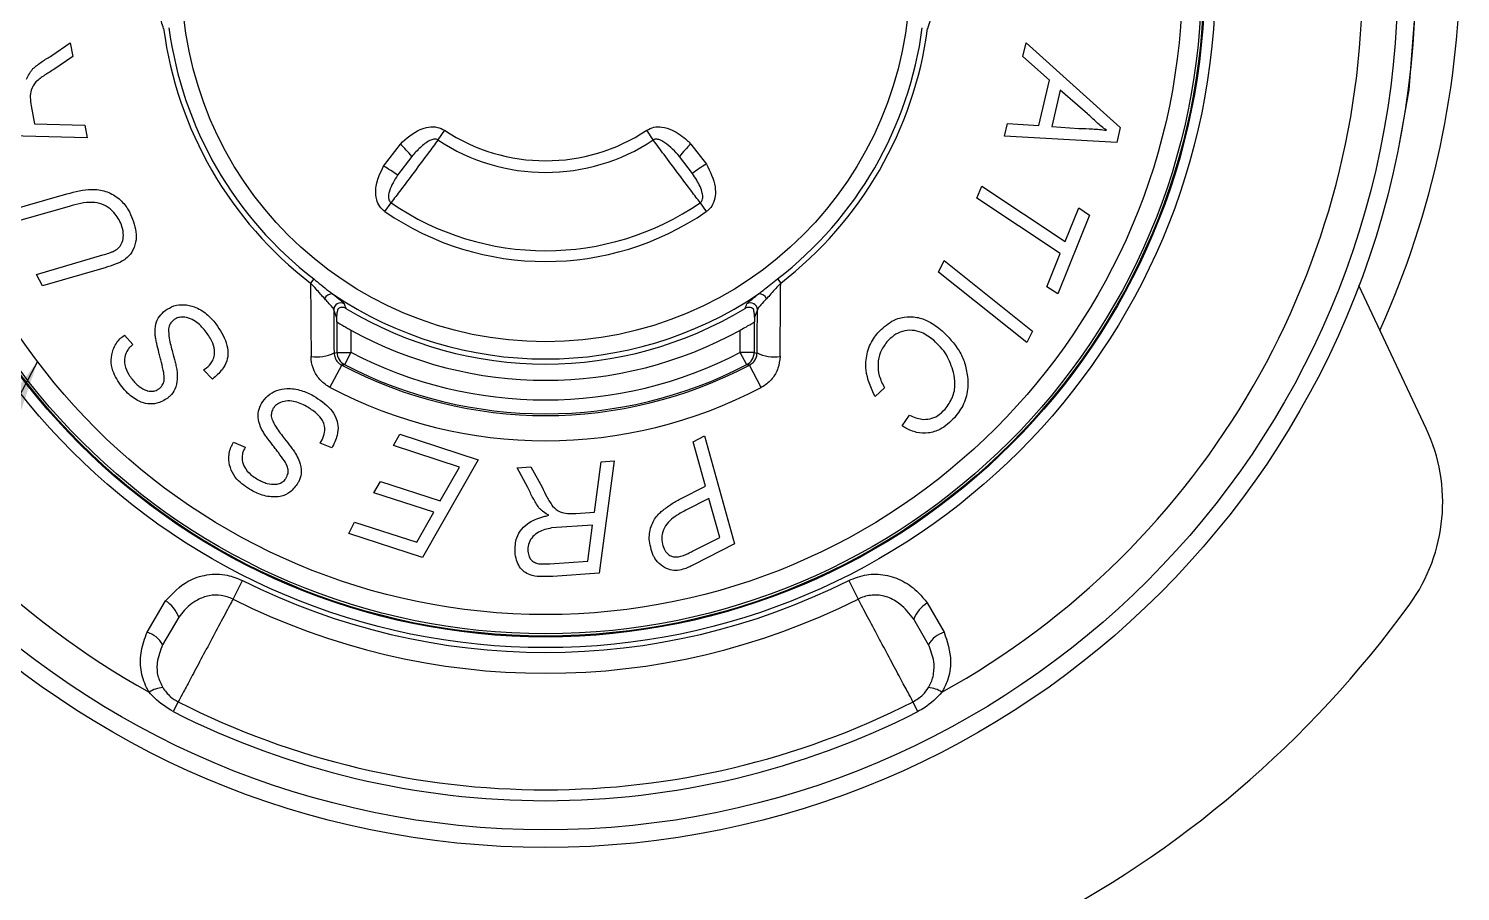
# Model space of a CAD drawing. Header units: millimetres. Extents: x 12 to 854, y 4 to 555.
# Drawn here: x 165.16 to 178.28, y 239.71 to 247.62 of the extents above; entities that cross this region are included whole.
import ezdxf

# ---------------------------------------------------------------- set-up
doc = ezdxf.new("R2010")
doc.units = ezdxf.units.MM
doc.linetypes.add('CENTER', pattern=[10.16, 6.35, -1.27, 1.27, -1.27])
doc.layers.add('DEFAULT_1', color=7, linetype='CENTER')
doc.dimstyles.new('SLDDIMSTYLE1', dxfattribs={"dimtxt": 0.18, "dimasz": 3.556, "dimexe": 0, "dimexo": 0.0625, "dimgap": 0, "dimtad": 0, "dimtih": 1, "dimtoh": 1, "dimdec": 0, "dimrnd": 1e-09, "dimzin": 0, "dimdsep": 46, "dimtxsty": 'Standard', "dimsah": 1, "dimcen": 0.09, "dimadec": 0, "dimazin": 0, "dimtfac": 3.556, "dimtdec": 0, "dimtofl": 0, "dimtmove": 0, "dimatfit": 3, "dimfxl": 1, "dimfrac": 2, "dimtolj": 1, "dimtzin": 0, "dimarcsym": 0})

msp = doc.modelspace()

# ---------------------------------------------------------------- linework, layer by layer
at = {"color": 7, "linetype": 'Continuous', "lineweight": 25}
for p, q in [((165.369, 247.37), (165.539, 247.487)), ((165.539, 247.487), (165.561, 247.362)), ((174.267, 247.361), (174.296, 247.488)), ((174.296, 247.488), (175.158, 246.711)), ((165.561, 247.362), (165.387, 247.242)), ((174.511, 247.146), (174.267, 247.361)), ((174.414, 246.729), (174.511, 247.146)), ((174.61, 247.054), (174.533, 246.72)), ((174.859, 246.838), (174.61, 247.054)), ((165.181, 246.911), (165.21, 246.746)), ((165.692, 246.616), (164.664, 246.645)), ((165.21, 246.746), (165.672, 246.733)), ((165.672, 246.733), (165.692, 246.616)), ((168.967, 246.687), (168.908, 246.598)), ((170.88, 246.598), (170.821, 246.687)), ((174.099, 246.633), (174.125, 246.748)), ((175.127, 246.575), (174.099, 246.633)), ((174.125, 246.748), (174.414, 246.729)), ((174.533, 246.72), (174.779, 246.703)), ((175.158, 246.711), (175.127, 246.575)), ((168.41, 246.357), (168.563, 246.56)), ((171.225, 246.56), (171.367, 246.376)), ((168.668, 246.446), (168.538, 246.275)), ((171.24, 246.29), (171.12, 246.446)), ((173.846, 246.063), (173.891, 246.173)), ((173.891, 246.173), (174.654, 245.667)), ((164.925, 245.936), (165.508, 246.104)), ((165.529, 245.989), (164.98, 245.831)), ((168.421, 245.941), (168.478, 246.023)), ((171.31, 246.023), (171.366, 245.941)), ((174.609, 245.556), (173.846, 246.063)), ((174.878, 245.91), (174.586, 245.187)), ((174.654, 245.667), (174.779, 245.976)), ((174.779, 245.976), (174.878, 245.91)), ((165.228, 245.365), (165.838, 245.544)), ((173.493, 245.387), (173.547, 245.493)), ((173.547, 245.493), (174.356, 244.847)), ((174.487, 245.253), (174.609, 245.556)), ((165.284, 245.261), (165.228, 245.365)), ((165.825, 245.418), (165.284, 245.261)), ((167.769, 245.325), (167.74, 245.287)), ((172.018, 245.325), (172.048, 245.287)), ((174.302, 244.741), (173.493, 245.387)), ((174.586, 245.187), (174.487, 245.253)), ((177.962, 243.954), (177.345, 245.263)), ((167.979, 244.975), (167.953, 245.042)), ((167.979, 244.975), (167.979, 244.932)), ((167.983, 244.652), (167.983, 244.93)), ((171.805, 244.93), (171.805, 244.652)), ((171.835, 245.042), (171.809, 244.975)), ((171.809, 244.975), (171.809, 244.932)), ((166.017, 244.795), (166.034, 244.808)), ((166.034, 244.808), (166.113, 244.723)), ((168.109, 244.856), (168.109, 244.652)), ((171.678, 244.652), (171.678, 244.856)), ((174.356, 244.847), (174.302, 244.741)), ((167.918, 244.33), (168.026, 244.534)), ((167.983, 244.652), (168.109, 244.652)), ((168.109, 244.652), (168.051, 244.539)), ((171.805, 244.652), (171.678, 244.652)), ((171.737, 244.539), (171.678, 244.652)), ((171.869, 244.33), (171.762, 244.534)), ((166.76, 244.491), (166.788, 244.51)), ((166.842, 244.407), (166.76, 244.491)), ((173, 244.326), (172.913, 244.246)), ((173.162, 243.978), (173.229, 244.075)), ((168.499, 243.798), (168.557, 243.901)), ((168.557, 243.901), (169.275, 243.668)), ((171.246, 243.833), (171.351, 243.887)), ((171.351, 243.887), (171.626, 242.897)), ((167.025, 243.811), (167.035, 243.83)), ((167.035, 243.83), (167.142, 243.782)), ((167.828, 243.821), (167.846, 243.85)), ((167.936, 243.776), (167.828, 243.821)), ((169.104, 243.601), (168.499, 243.798)), ((171.358, 243.427), (171.246, 243.833)), ((169.275, 243.668), (168.767, 242.773)), ((170.341, 243.188), (170.402, 243.649)), ((170.521, 243.657), (170.384, 242.63)), ((170.402, 243.649), (170.521, 243.657)), ((168.928, 243.291), (169.104, 243.601)), ((169.633, 243.595), (169.76, 243.604)), ((169.732, 243.413), (169.633, 243.595)), ((169.76, 243.604), (169.862, 243.417)), ((168.321, 243.366), (168.382, 243.469)), ((168.87, 243.188), (168.321, 243.366)), ((168.382, 243.469), (168.928, 243.291)), ((171.129, 243.311), (171.358, 243.427)), ((171.39, 243.313), (171.18, 243.206)), ((171.489, 242.957), (171.39, 243.313)), ((168.091, 242.993), (168.144, 243.097)), ((168.144, 243.097), (168.713, 242.913)), ((168.713, 242.913), (168.87, 243.188)), ((170.172, 243.176), (170.341, 243.188)), ((168.767, 242.773), (168.091, 242.993)), ((170.325, 243.069), (169.947, 243.043)), ((170.281, 242.74), (170.325, 243.069)), ((171.241, 242.831), (171.489, 242.957)), ((171.626, 242.897), (171.25, 242.705)), ((169.933, 242.716), (170.281, 242.74)), ((170.384, 242.63), (169.96, 242.6)), ((167.03, 242.392), (167.116, 242.562)), ((172.672, 242.562), (172.757, 242.392)), ((166.242, 242.089), (166.412, 242.376)), ((173.391, 242.357), (173.546, 242.089)), ((166.532, 242.225), (166.384, 241.974)), ((173.403, 241.974), (173.268, 242.208)), ((166.527, 241.45), (166.482, 241.361)), ((173.305, 241.361), (173.26, 241.45))]:
    msp.add_line(p, q, dxfattribs=at)
at = {"color": 7, "linetype": 'Continuous', "lineweight": 25, "flags": 128}
for points in [[(177.895, 248.249), (177.805, 247.057), (177.715, 246.561)], [(168.051, 244.539), (168.037, 244.536), (168.026, 244.534)], [(171.762, 244.534), (171.76, 244.534), (171.737, 244.539)]]:
    msp.add_lwpolyline(points, dxfattribs=at)
at = {"color": 7, "linetype": 'Continuous', "lineweight": 25}
for radius in [7.968, 7.806, 6.137, 6.039, 6.031, 6.01, 5.834, 3.335]:
    msp.add_circle((169.894, 248.084), radius, dxfattribs=at)
for centre, radius, start, end in [((169.894, 248.084), 7.486, 179.0215, 240.9785), ((169.894, 248.084), 7.486, 299.0215, 0.9785), ((169.894, 248.084), 3.531, 187.5968, 232.4032), ((169.894, 248.084), 3.482, 187.5968, 232.4032), ((169.894, 248.084), 3.482, 307.5968, 352.4032), ((169.894, 248.084), 3.531, 307.5968, 352.4032), ((169.894, 248.084), 1.677, 236.4487, 303.5513), ((167.698, 245.656), 1.251, 39.1924, 46.3036), ((169.894, 248.084), 1.784, 236.4487, 303.5513), ((172.089, 245.656), 1.251, 133.6964, 140.8076), ((171.914, 245.429), 1.094, 120.0341, 128.0637), ((167.886, 245.395), 1.095, 53.4812, 61.4241), ((169.894, 248.084), 2.501, 235.5108, 304.4892), ((169.894, 248.084), 2.6, 235.5108, 304.4892), ((534.076, 248.007), 366.346, 180.42543, 180.53082), ((-194.288, 248.007), 366.346, 359.46918, 359.57457), ((167.935, 245.118), 0.0696, 84.7613, 159.5761), ((169.894, 248.084), 3.493, 236.0261, 303.9739), ((168.016, 245.041), 0.0638, 58.9738, 179.2639), ((171.771, 245.041), 0.0638, 0.7361, 121.0262), ((171.852, 245.118), 0.0696, 20.4239, 95.2387), ((529.578, 247.997), 361.638, 180.46817, 180.53091), ((169.894, 248.084), 3.688, 238.7206, 238.7874), ((169.894, 248.084), 3.539, 238.8773, 301.1227), ((169.894, 248.084), 3.688, 301.2126, 301.2794), ((-189.791, 247.997), 361.638, 359.46909, 359.53183), ((169.894, 248.084), 3.688, 241.0642, 298.9358), ((167.795, 244.986), 0.376, 262.4758, 295.4081), ((168.11, 244.652), 0.127, 180.0272, 242.4291), ((169.894, 248.084), 4.011, 242.2479, 297.7521), ((169.894, 248.084), 3.995, 242.5283, 297.4717), ((169.894, 248.084), 3.868, 242.5283, 297.4717), ((171.678, 244.652), 0.127, 297.5709, 359.9728), ((171.993, 244.986), 0.376, 244.5919, 277.5242), ((169.894, 248.084), 4.242, 242.2479, 297.7521), ((176.526, 243.277), 1.588, 324.0664, 25.241), ((169.894, 248.084), 6.181, 243.2927, 296.7073), ((169.894, 248.084), 9.779, 215.9336, 324.0664), ((166.245, 242.119), 0.307, 20.2952, 57.0174), ((169.894, 248.084), 6.372, 243.2927, 296.7073), ((173.546, 242.103), 0.297, 121.3949, 159.2838), ((166.169, 241.853), 0.247, 29.18, 72.7876), ((173.619, 241.853), 0.247, 107.2124, 150.82), ((166.403, 241.333), 0.249, 94.1029, 124.5165), ((173.384, 241.333), 0.249, 55.4835, 85.8971), ((169.894, 248.084), 7.439, 243.0934, 296.9066), ((169.894, 248.084), 7.539, 243.0934, 296.9066)]:
    msp.add_arc(centre, radius, start, end, dxfattribs=at)
at = {"color": 8, "linetype": 'Continuous', "lineweight": 25}
msp.add_arc((169.903, 248.289), 8.373, 335.7734, 359.9995, dxfattribs=at)
at = {"color": 7, "linetype": 'Continuous', "lineweight": 25}
for centre, start_param, end_param in [((166.556, 248.084), 5.007169, 5.012895), ((173.231, 248.084), 4.411883, 4.417609)]:
    msp.add_ellipse(centre, major_axis=(4.819, 0), ratio=0.745659, start_param=start_param, end_param=end_param, dxfattribs=at)
for points, knots in [([(166.394, 247.617), (166.38, 247.66), (166.359, 247.725), (166.34, 247.783), (166.334, 247.802)], [0, 0, 0, 0, 0.66487, 1, 1, 1, 1]), ([(173.453, 247.802), (173.441, 247.766), (173.421, 247.707), (173.401, 247.642), (173.394, 247.617)], [0, 0, 0, 0, 0.624202, 1, 1, 1, 1]), ([(165.197, 247.251), (165.224, 247.273), (165.265, 247.306), (165.324, 247.344), (165.354, 247.361), (165.369, 247.37)], [0, 0, 0, 0, 0.49767, 0.748526, 1, 1, 1, 1]), ([(165.138, 247.155), (165.146, 247.172), (165.158, 247.197), (165.179, 247.229), (165.191, 247.244), (165.197, 247.251)], [0, 0, 0, 0, 0.49533, 0.746571, 1, 1, 1, 1]), ([(165.387, 247.242), (165.359, 247.225), (165.316, 247.2), (165.262, 247.161), (165.237, 247.14), (165.224, 247.129)], [0, 0, 0, 0, 0.497809, 0.748441, 1, 1, 1, 1]), ([(165.224, 247.129), (165.207, 247.105), (165.177, 247.063), (165.169, 246.984), (165.177, 246.936), (165.181, 246.911)], [0, 0, 0, 0, 0.377658, 0.6678151, 1, 1, 1, 1]), ([(175.032, 246.686), (175.002, 246.71), (174.957, 246.745), (174.901, 246.798), (174.873, 246.825), (174.859, 246.838)], [0, 0, 0, 0, 0.498909, 0.749386, 1, 1, 1, 1]), ([(168.563, 246.56), (168.619, 246.612), (168.696, 246.681), (168.821, 246.718), (168.901, 246.72), (168.946, 246.697), (168.967, 246.687)], [0, 0, 0, 0, 0.493088, 0.670082, 0.848361, 1, 1, 1, 1]), ([(170.821, 246.687), (170.842, 246.697), (170.885, 246.719), (170.969, 246.719), (171.077, 246.685), (171.163, 246.621), (171.214, 246.572), (171.225, 246.56)], [0, 0, 0, 0, 0.155667, 0.310345, 0.532729, 0.895133, 1, 1, 1, 1]), ([(174.779, 246.703), (174.822, 246.702), (174.885, 246.701), (174.969, 246.694), (175.011, 246.689), (175.032, 246.686)], [0, 0, 0, 0, 0.49912, 0.749397, 1, 1, 1, 1]), ([(168.908, 246.598), (168.879, 246.558), (168.81, 246.466), (168.691, 246.306), (168.57, 246.146), (168.507, 246.061), (168.478, 246.023)], [0, 0, 0, 0, 0.209822, 0.489173, 0.768619, 1, 1, 1, 1]), ([(168.908, 246.598), (168.903, 246.6), (168.891, 246.605), (168.864, 246.604), (168.812, 246.585), (168.743, 246.53), (168.693, 246.475), (168.668, 246.446)], [0, 0, 0, 0, 0.057024, 0.130805, 0.259126, 0.617119, 1, 1, 1, 1]), ([(171.12, 246.446), (171.1, 246.469), (171.059, 246.515), (171.001, 246.565), (170.952, 246.595), (170.92, 246.604), (170.896, 246.605), (170.885, 246.6), (170.88, 246.598)], [0, 0, 0, 0, 0.30313, 0.609507, 0.766757, 0.877763, 0.941122, 1, 1, 1, 1]), ([(171.31, 246.023), (171.284, 246.057), (171.223, 246.138), (171.108, 246.292), (170.984, 246.457), (170.912, 246.554), (170.88, 246.598)], [0, 0, 0, 0, 0.209448, 0.488381, 0.767637, 1, 1, 1, 1]), ([(171.367, 246.376), (171.401, 246.308), (171.448, 246.216), (171.452, 246.084), (171.431, 246.01), (171.396, 245.963), (171.373, 245.946), (171.366, 245.941)], [0, 0, 0, 0, 0.470858, 0.643843, 0.818186, 0.946168, 1, 1, 1, 1]), ([(168.421, 245.941), (168.404, 245.956), (168.37, 245.986), (168.34, 246.057), (168.333, 246.155), (168.36, 246.26), (168.396, 246.329), (168.41, 246.357)], [0, 0, 0, 0, 0.148134, 0.295632, 0.491383, 0.790118, 1, 1, 1, 1]), ([(168.538, 246.275), (168.523, 246.252), (168.494, 246.205), (168.465, 246.143), (168.453, 246.092), (168.454, 246.062), (168.461, 246.041), (168.469, 246.029), (168.475, 246.024), (168.478, 246.023)], [0, 0, 0, 0, 0.290825, 0.591998, 0.741475, 0.853435, 0.917333, 0.970191, 1, 1, 1, 1]), ([(171.31, 246.023), (171.314, 246.026), (171.322, 246.032), (171.33, 246.048), (171.336, 246.075), (171.327, 246.14), (171.29, 246.213), (171.253, 246.27), (171.24, 246.29)], [0, 0, 0, 0, 0.048508, 0.096801, 0.175983, 0.321769, 0.75629, 1, 1, 1, 1]), ([(165.508, 246.104), (165.583, 246.124), (165.699, 246.156), (165.863, 246.134), (165.976, 246.075), (166.044, 246), (166.072, 245.951), (166.08, 245.938)], [0, 0, 0, 0, 0.358956, 0.552176, 0.745836, 0.929478, 1, 1, 1, 1]), ([(165.987, 245.865), (165.962, 245.902), (165.92, 245.963), (165.83, 246.015), (165.698, 246.037), (165.599, 246.009), (165.529, 245.989)], [0, 0, 0, 0, 0.245171, 0.413438, 0.582049, 1, 1, 1, 1]), ([(165.946, 245.584), (165.961, 245.593), (165.99, 245.612), (166.019, 245.663), (166.029, 245.729), (166.018, 245.801), (165.996, 245.846), (165.987, 245.865)], [0, 0, 0, 0, 0.16706, 0.335839, 0.535731, 0.796826, 1, 1, 1, 1]), ([(166.08, 245.938), (166.106, 245.879), (166.145, 245.789), (166.143, 245.658), (166.108, 245.571), (166.055, 245.511), (166.016, 245.488), (166, 245.479)], [0, 0, 0, 0, 0.361569, 0.546553, 0.733359, 0.89442, 1, 1, 1, 1]), ([(165.838, 245.544), (165.856, 245.549), (165.883, 245.558), (165.92, 245.571), (165.937, 245.579), (165.946, 245.584)], [0, 0, 0, 0, 0.498703, 0.748891, 1, 1, 1, 1]), ([(166, 245.479), (165.972, 245.467), (165.929, 245.449), (165.87, 245.431), (165.84, 245.422), (165.825, 245.418)], [0, 0, 0, 0, 0.497158, 0.748512, 1, 1, 1, 1]), ([(167.769, 245.325), (167.815, 245.287), (167.874, 245.239), (167.929, 245.197), (167.942, 245.187)], [0, 0, 0, 0, 0.774383, 1, 1, 1, 1]), ([(171.846, 245.187), (171.882, 245.216), (171.938, 245.261), (171.998, 245.308), (172.018, 245.325)], [0, 0, 0, 0, 0.651575, 1, 1, 1, 1]), ([(167.87, 245.142), (167.845, 245.171), (167.804, 245.218), (167.757, 245.268), (167.74, 245.287)], [0, 0, 0, 0, 0.6242024, 1, 1, 1, 1]), ([(172.048, 245.287), (172.017, 245.253), (171.972, 245.202), (171.931, 245.157), (171.917, 245.142)], [0, 0, 0, 0, 0.66487, 1, 1, 1, 1]), ([(166.407, 245.034), (166.433, 245.051), (166.486, 245.083), (166.582, 245.093), (166.687, 245.07), (166.79, 245.009), (166.846, 244.945), (166.873, 244.914)], [0, 0, 0, 0, 0.175171, 0.350576, 0.529212, 0.772973, 1, 1, 1, 1]), ([(167.953, 245.042), (167.949, 245.049), (167.941, 245.065), (167.908, 245.102), (167.881, 245.131), (167.87, 245.142)], [0, 0, 0, 0, 0.331603, 0.745567, 1, 1, 1, 1]), ([(167.942, 245.187), (167.968, 245.167), (168.014, 245.132), (168.044, 245.105), (168.048, 245.098), (168.049, 245.096)], [0, 0, 0, 0, 0.486904, 0.843488, 1, 1, 1, 1]), ([(168.065, 245.055), (168.058, 245.058), (168.045, 245.064), (168.024, 245.065), (168.004, 245.059), (167.994, 245.051), (167.989, 245.047)], [0, 0, 0, 0, 0.261173, 0.522421, 0.78194, 1, 1, 1, 1]), ([(168.049, 245.096), (168.051, 245.09), (168.057, 245.076), (168.062, 245.063), (168.065, 245.055)], [0, 0, 0, 0, 0.410381, 1, 1, 1, 1]), ([(171.723, 245.055), (171.725, 245.06), (171.73, 245.074), (171.735, 245.088), (171.738, 245.096)], [0, 0, 0, 0, 0.410381, 1, 1, 1, 1]), ([(171.799, 245.047), (171.793, 245.051), (171.782, 245.06), (171.761, 245.065), (171.74, 245.063), (171.728, 245.058), (171.723, 245.055)], [0, 0, 0, 0, 0.258453, 0.516921, 0.775244, 1, 1, 1, 1]), ([(171.738, 245.096), (171.743, 245.102), (171.752, 245.113), (171.793, 245.147), (171.829, 245.174), (171.846, 245.187)], [0, 0, 0, 0, 0.348734, 0.695761, 1, 1, 1, 1]), ([(171.917, 245.142), (171.899, 245.123), (171.867, 245.089), (171.841, 245.056), (171.837, 245.046), (171.835, 245.042)], [0, 0, 0, 0, 0.4493885, 0.7934304, 1, 1, 1, 1]), ([(166.317, 244.817), (166.317, 244.849), (166.316, 244.907), (166.351, 244.984), (166.388, 245.018), (166.407, 245.034)], [0, 0, 0, 0, 0.382645, 0.699572, 1, 1, 1, 1]), ([(166.484, 244.947), (166.473, 244.936), (166.457, 244.92), (166.444, 244.891), (166.441, 244.876), (166.439, 244.868)], [0, 0, 0, 0, 0.498198, 0.745328, 1, 1, 1, 1]), ([(166.776, 244.848), (166.749, 244.88), (166.705, 244.93), (166.623, 244.97), (166.56, 244.978), (166.512, 244.967), (166.492, 244.953), (166.484, 244.947)], [0, 0, 0, 0, 0.366881, 0.572278, 0.778108, 0.916475, 1, 1, 1, 1]), ([(167.989, 245.047), (167.987, 245.037), (167.984, 245.025), (167.981, 245.006), (167.98, 244.998), (167.98, 244.992), (167.979, 244.987), (167.979, 244.982), (167.979, 244.978), (167.979, 244.976), (167.979, 244.975)], [0, 0, 0, 0, 0.612176, 0.74147, 0.828526, 0.887443, 0.927676, 0.969497, 0.985761, 1, 1, 1, 1]), ([(167.983, 244.93), (167.984, 244.929), (167.988, 244.926), (168.008, 244.915), (168.036, 244.898), (168.071, 244.877), (168.097, 244.863), (168.109, 244.856)], [0, 0, 0, 0, 0.186739, 0.372968, 0.572114, 0.799431, 1, 1, 1, 1]), ([(171.678, 244.856), (171.697, 244.867), (171.732, 244.886), (171.773, 244.91), (171.796, 244.924), (171.804, 244.929), (171.805, 244.93), (171.805, 244.93)], [0, 0, 0, 0, 0.312317, 0.578714, 0.781646, 0.963768, 1, 1, 1, 1]), ([(171.809, 244.975), (171.809, 244.976), (171.809, 244.978), (171.809, 244.984), (171.808, 244.997), (171.804, 245.021), (171.801, 245.036), (171.799, 245.047)], [0, 0, 0, 0, 0.014674, 0.03539, 0.093311, 0.337381, 1, 1, 1, 1]), ([(172.939, 244.831), (172.979, 244.87), (173.048, 244.938), (173.178, 244.981), (173.296, 244.979), (173.418, 244.935), (173.488, 244.881), (173.528, 244.849)], [0, 0, 0, 0, 0.246985, 0.421312, 0.595705, 0.768058, 1, 1, 1, 1]), ([(166.351, 244.651), (166.344, 244.678), (166.334, 244.719), (166.322, 244.775), (166.318, 244.803), (166.317, 244.817)], [0, 0, 0, 0, 0.499163, 0.749233, 1, 1, 1, 1]), ([(166.439, 244.868), (166.44, 244.839), (166.442, 244.788), (166.459, 244.716), (166.47, 244.674), (166.476, 244.653)], [0, 0, 0, 0, 0.3992368, 0.6993088, 1, 1, 1, 1]), ([(166.788, 244.51), (166.805, 244.527), (166.837, 244.557), (166.861, 244.616), (166.862, 244.682), (166.836, 244.764), (166.798, 244.818), (166.776, 244.848)], [0, 0, 0, 0, 0.195159, 0.34246, 0.490473, 0.714058, 1, 1, 1, 1]), ([(166.873, 244.914), (166.91, 244.858), (166.965, 244.775), (166.988, 244.653), (166.976, 244.566), (166.927, 244.481), (166.873, 244.434), (166.842, 244.407)], [0, 0, 0, 0, 0.340059, 0.497618, 0.627004, 0.786587, 1, 1, 1, 1]), ([(172.913, 244.246), (172.876, 244.325), (172.819, 244.45), (172.832, 244.64), (172.879, 244.756), (172.925, 244.813), (172.939, 244.831)], [0, 0, 0, 0, 0.416384, 0.654693, 0.89356, 1, 1, 1, 1]), ([(173.45, 244.762), (173.415, 244.789), (173.356, 244.834), (173.253, 244.859), (173.164, 244.848), (173.083, 244.81), (173.042, 244.768), (173.021, 244.747)], [0, 0, 0, 0, 0.278042, 0.460964, 0.644552, 0.822375, 1, 1, 1, 1]), ([(173.528, 244.849), (173.584, 244.792), (173.67, 244.705), (173.738, 244.555), (173.753, 244.473), (173.76, 244.431)], [0, 0, 0, 0, 0.492608, 0.740954, 1, 1, 1, 1]), ([(166.011, 244.338), (165.979, 244.385), (165.928, 244.459), (165.908, 244.582), (165.928, 244.686), (165.972, 244.757), (166.009, 244.789), (166.017, 244.795)], [0, 0, 0, 0, 0.323774, 0.515473, 0.708341, 0.939477, 1, 1, 1, 1]), ([(166.065, 244.676), (166.054, 244.653), (166.031, 244.611), (166.037, 244.528), (166.066, 244.46), (166.095, 244.42), (166.105, 244.406)], [0, 0, 0, 0, 0.259886, 0.495391, 0.819198, 1, 1, 1, 1]), ([(166.113, 244.723), (166.105, 244.716), (166.092, 244.705), (166.076, 244.69), (166.069, 244.68), (166.065, 244.676)], [0, 0, 0, 0, 0.495925, 0.746719, 1, 1, 1, 1]), ([(173.021, 244.747), (172.999, 244.717), (172.956, 244.656), (172.935, 244.546), (172.946, 244.431), (172.981, 244.362), (173, 244.326)], [0, 0, 0, 0, 0.241315, 0.483694, 0.726435, 1, 1, 1, 1]), ([(173.633, 244.468), (173.614, 244.523), (173.586, 244.607), (173.515, 244.701), (173.472, 244.741), (173.45, 244.762)], [0, 0, 0, 0, 0.492811, 0.743684, 1, 1, 1, 1]), ([(166.395, 244.467), (166.389, 244.498), (166.378, 244.544), (166.363, 244.605), (166.355, 244.636), (166.351, 244.651)], [0, 0, 0, 0, 0.499669, 0.749826, 1, 1, 1, 1]), ([(166.476, 244.653), (166.484, 244.623), (166.496, 244.578), (166.51, 244.519), (166.515, 244.488), (166.517, 244.473)], [0, 0, 0, 0, 0.499169, 0.749321, 1, 1, 1, 1]), ([(167.918, 244.33), (167.888, 244.35), (167.828, 244.389), (167.769, 244.482), (167.747, 244.56), (167.746, 244.604), (167.745, 244.613)], [0, 0, 0, 0, 0.307355, 0.614599, 0.924682, 1, 1, 1, 1]), ([(167.956, 244.646), (167.958, 244.631), (167.962, 244.602), (167.986, 244.561), (168.013, 244.543), (168.026, 244.534)], [0, 0, 0, 0, 0.333448, 0.667642, 1, 1, 1, 1]), ([(171.762, 244.534), (171.773, 244.542), (171.797, 244.557), (171.82, 244.592), (171.83, 244.623), (171.831, 244.641), (171.832, 244.646)], [0, 0, 0, 0, 0.291635, 0.582671, 0.889303, 1, 1, 1, 1]), ([(172.042, 244.613), (172.038, 244.577), (172.031, 244.504), (171.974, 244.408), (171.913, 244.354), (171.875, 244.333), (171.869, 244.33)], [0, 0, 0, 0, 0.314204, 0.628521, 0.939871, 1, 1, 1, 1]), ([(166.105, 244.406), (166.115, 244.394), (166.134, 244.37), (166.177, 244.332), (166.217, 244.308), (166.246, 244.3), (166.25, 244.299)], [0, 0, 0, 0, 0.251044, 0.502583, 0.938839, 1, 1, 1, 1]), ([(166.356, 244.322), (166.368, 244.334), (166.391, 244.356), (166.403, 244.41), (166.398, 244.446), (166.395, 244.467)], [0, 0, 0, 0, 0.318983, 0.60397, 1, 1, 1, 1]), ([(166.517, 244.473), (166.518, 244.451), (166.521, 244.397), (166.505, 244.318), (166.465, 244.262), (166.439, 244.24), (166.431, 244.233)], [0, 0, 0, 0, 0.246008, 0.60431, 0.884591, 1, 1, 1, 1]), ([(173.554, 244.131), (173.579, 244.166), (173.63, 244.235), (173.652, 244.357), (173.639, 244.433), (173.633, 244.468)], [0, 0, 0, 0, 0.350018, 0.703097, 1, 1, 1, 1]), ([(173.76, 244.431), (173.762, 244.398), (173.767, 244.313), (173.734, 244.177), (173.673, 244.095), (173.643, 244.055)], [0, 0, 0, 0, 0.2496982, 0.6349276, 1, 1, 1, 1]), ([(166.431, 244.233), (166.399, 244.214), (166.343, 244.18), (166.248, 244.176), (166.154, 244.206), (166.073, 244.264), (166.028, 244.318), (166.011, 244.338)], [0, 0, 0, 0, 0.233586, 0.403802, 0.573745, 0.83778, 1, 1, 1, 1]), ([(166.25, 244.299), (166.265, 244.297), (166.294, 244.292), (166.33, 244.304), (166.349, 244.317), (166.356, 244.322)], [0, 0, 0, 0, 0.396533, 0.77426, 1, 1, 1, 1]), ([(167.29, 244.183), (167.308, 244.209), (167.344, 244.26), (167.429, 244.306), (167.535, 244.326), (167.654, 244.31), (167.73, 244.272), (167.766, 244.255)], [0, 0, 0, 0, 0.175979, 0.352166, 0.532116, 0.777464, 1, 1, 1, 1]), ([(167.292, 243.948), (167.28, 243.977), (167.257, 244.03), (167.259, 244.115), (167.28, 244.161), (167.29, 244.183)], [0, 0, 0, 0, 0.379191, 0.694628, 1, 1, 1, 1]), ([(167.703, 244.157), (167.665, 244.175), (167.605, 244.205), (167.514, 244.209), (167.453, 244.191), (167.413, 244.162), (167.4, 244.141), (167.395, 244.134)], [0, 0, 0, 0, 0.367492, 0.574259, 0.781434, 0.920264, 1, 1, 1, 1]), ([(167.846, 243.85), (167.855, 243.873), (167.872, 243.912), (167.872, 243.975), (167.847, 244.037), (167.791, 244.102), (167.735, 244.137), (167.703, 244.157)], [0, 0, 0, 0, 0.1956046, 0.3418219, 0.4887754, 0.7091211, 1, 1, 1, 1]), ([(167.766, 244.255), (167.823, 244.218), (167.905, 244.163), (167.974, 244.06), (167.997, 243.976), (167.986, 243.878), (167.954, 243.814), (167.936, 243.776)], [0, 0, 0, 0, 0.340825, 0.49701, 0.625255, 0.783051, 1, 1, 1, 1]), ([(167.395, 244.134), (167.389, 244.119), (167.381, 244.098), (167.38, 244.066), (167.383, 244.051), (167.385, 244.043)], [0, 0, 0, 0, 0.499202, 0.745799, 1, 1, 1, 1]), ([(167.385, 244.043), (167.397, 244.017), (167.419, 243.97), (167.463, 243.911), (167.49, 243.877), (167.503, 243.859)], [0, 0, 0, 0, 0.400703, 0.700043, 1, 1, 1, 1]), ([(173.643, 244.055), (173.6, 244.013), (173.531, 243.946), (173.401, 243.908), (173.292, 243.913), (173.213, 243.945), (173.173, 243.971), (173.162, 243.978)], [0, 0, 0, 0, 0.321088, 0.525102, 0.729281, 0.927879, 1, 1, 1, 1]), ([(173.229, 244.075), (173.266, 244.06), (173.326, 244.035), (173.417, 244.039), (173.493, 244.07), (173.533, 244.109), (173.554, 244.131)], [0, 0, 0, 0, 0.335034, 0.540957, 0.747565, 1, 1, 1, 1]), ([(167.389, 243.809), (167.371, 243.831), (167.346, 243.865), (167.313, 243.912), (167.299, 243.936), (167.292, 243.948)], [0, 0, 0, 0, 0.499153, 0.749224, 1, 1, 1, 1]), ([(167.198, 243.388), (167.15, 243.418), (167.075, 243.467), (167.008, 243.572), (166.986, 243.674), (166.998, 243.758), (167.02, 243.802), (167.025, 243.811)], [0, 0, 0, 0, 0.32457, 0.51445, 0.705482, 0.935004, 1, 1, 1, 1]), ([(167.142, 243.782), (167.136, 243.773), (167.129, 243.758), (167.12, 243.737), (167.117, 243.726), (167.116, 243.72)], [0, 0, 0, 0, 0.495922, 0.746713, 1, 1, 1, 1]), ([(167.501, 243.657), (167.483, 243.683), (167.456, 243.721), (167.417, 243.771), (167.398, 243.796), (167.389, 243.809)], [0, 0, 0, 0, 0.499663, 0.749823, 1, 1, 1, 1]), ([(167.503, 243.859), (167.522, 243.835), (167.55, 243.799), (167.587, 243.749), (167.603, 243.723), (167.611, 243.71)], [0, 0, 0, 0, 0.499155, 0.74931, 1, 1, 1, 1]), ([(167.116, 243.72), (167.114, 243.695), (167.11, 243.647), (167.148, 243.574), (167.2, 243.522), (167.243, 243.496), (167.258, 243.487)], [0, 0, 0, 0, 0.260666, 0.494367, 0.816055, 1, 1, 1, 1]), ([(167.521, 243.508), (167.528, 243.524), (167.54, 243.553), (167.531, 243.607), (167.512, 243.639), (167.501, 243.657)], [0, 0, 0, 0, 0.319979, 0.604837, 1, 1, 1, 1]), ([(167.611, 243.71), (167.621, 243.69), (167.645, 243.642), (167.66, 243.563), (167.646, 243.496), (167.63, 243.465), (167.625, 243.456)], [0, 0, 0, 0, 0.246704, 0.600582, 0.878131, 1, 1, 1, 1]), ([(167.258, 243.487), (167.272, 243.48), (167.299, 243.466), (167.353, 243.447), (167.399, 243.441), (167.429, 243.445), (167.433, 243.445)], [0, 0, 0, 0, 0.250625, 0.501742, 0.94047, 1, 1, 1, 1]), ([(167.433, 243.445), (167.447, 243.449), (167.476, 243.456), (167.505, 243.482), (167.517, 243.501), (167.521, 243.508)], [0, 0, 0, 0, 0.395148, 0.777277, 1, 1, 1, 1]), ([(167.625, 243.456), (167.603, 243.425), (167.562, 243.368), (167.469, 243.328), (167.363, 243.325), (167.272, 243.349), (167.215, 243.378), (167.198, 243.388)], [0, 0, 0, 0, 0.233069, 0.436357, 0.608295, 0.87808, 1, 1, 1, 1]), ([(169.833, 243.228), (169.814, 243.258), (169.786, 243.302), (169.754, 243.364), (169.739, 243.397), (169.732, 243.413)], [0, 0, 0, 0, 0.497659, 0.74852, 1, 1, 1, 1]), ([(169.862, 243.417), (169.876, 243.387), (169.897, 243.342), (169.93, 243.284), (169.949, 243.256), (169.958, 243.242)], [0, 0, 0, 0, 0.497801, 0.748434, 1, 1, 1, 1]), ([(169.923, 243.159), (169.907, 243.169), (169.883, 243.184), (169.853, 243.208), (169.84, 243.221), (169.833, 243.228)], [0, 0, 0, 0, 0.495286, 0.746538, 1, 1, 1, 1]), ([(169.958, 243.242), (169.98, 243.222), (170.019, 243.188), (170.098, 243.172), (170.146, 243.175), (170.172, 243.176)], [0, 0, 0, 0, 0.378189, 0.668035, 1, 1, 1, 1]), ([(170.962, 243.2), (170.988, 243.22), (171.028, 243.251), (171.085, 243.287), (171.115, 243.303), (171.129, 243.311)], [0, 0, 0, 0, 0.496962, 0.748044, 1, 1, 1, 1]), ([(169.614, 242.824), (169.615, 242.868), (169.617, 242.943), (169.672, 243.037), (169.76, 243.11), (169.85, 243.142), (169.911, 243.156), (169.923, 243.159)], [0, 0, 0, 0, 0.260948, 0.447794, 0.635227, 0.926582, 1, 1, 1, 1]), ([(170.88, 242.792), (170.863, 242.841), (170.833, 242.933), (170.857, 243.069), (170.91, 243.154), (170.951, 243.19), (170.962, 243.2)], [0, 0, 0, 0, 0.347325, 0.644763, 0.902143, 1, 1, 1, 1]), ([(171.18, 243.206), (171.133, 243.181), (171.062, 243.144), (170.988, 243.064), (170.96, 242.989), (170.955, 242.914), (170.973, 242.871), (170.98, 242.851)], [0, 0, 0, 0, 0.339836, 0.51522, 0.691408, 0.857637, 1, 1, 1, 1]), ([(169.947, 243.043), (169.906, 243.034), (169.843, 243.02), (169.774, 242.966), (169.739, 242.909), (169.73, 242.861), (169.731, 242.835), (169.731, 242.83)], [0, 0, 0, 0, 0.361459, 0.562322, 0.764035, 0.955201, 1, 1, 1, 1]), ([(169.731, 242.83), (169.734, 242.812), (169.739, 242.782), (169.765, 242.745), (169.8, 242.721), (169.858, 242.711), (169.903, 242.714), (169.933, 242.716)], [0, 0, 0, 0, 0.204281, 0.353555, 0.503558, 0.661821, 1, 1, 1, 1]), ([(170.98, 242.851), (170.989, 242.836), (171.004, 242.81), (171.039, 242.786), (171.075, 242.776), (171.131, 242.779), (171.186, 242.804), (171.227, 242.824), (171.241, 242.831)], [0, 0, 0, 0, 0.177187, 0.297915, 0.418792, 0.538894, 0.846411, 1, 1, 1, 1]), ([(169.96, 242.6), (169.92, 242.599), (169.85, 242.595), (169.758, 242.606), (169.695, 242.64), (169.652, 242.688), (169.623, 242.75), (169.617, 242.798), (169.614, 242.824)], [0, 0, 0, 0, 0.250999, 0.434758, 0.563034, 0.690946, 0.833629, 1, 1, 1, 1]), ([(171.25, 242.705), (171.218, 242.69), (171.166, 242.665), (171.086, 242.648), (171.013, 242.662), (170.947, 242.702), (170.903, 242.75), (170.885, 242.783), (170.88, 242.792)], [0, 0, 0, 0, 0.240077, 0.394652, 0.550747, 0.735747, 0.925723, 1, 1, 1, 1]), ([(166.412, 242.376), (166.475, 242.443), (166.581, 242.554), (166.789, 242.623), (166.966, 242.623), (167.07, 242.581), (167.116, 242.562)], [0, 0, 0, 0, 0.356484, 0.586818, 0.817791, 1, 1, 1, 1]), ([(172.672, 242.562), (172.726, 242.584), (172.834, 242.626), (173.009, 242.62), (173.175, 242.562), (173.302, 242.466), (173.365, 242.388), (173.391, 242.357)], [0, 0, 0, 0, 0.205574, 0.410977, 0.620907, 0.847176, 1, 1, 1, 1]), ([(167.03, 242.392), (167.02, 242.373), (166.985, 242.307), (166.911, 242.169), (166.81, 241.979), (166.71, 241.791), (166.623, 241.629), (166.559, 241.509), (166.533, 241.461), (166.528, 241.452), (166.527, 241.45)], [0, 0, 0, 0, 0.059794, 0.211889, 0.364018, 0.516168, 0.668316, 0.820439, 0.972525, 1, 1, 1, 1]), ([(167.03, 242.392), (166.995, 242.406), (166.924, 242.433), (166.808, 242.427), (166.687, 242.383), (166.596, 242.307), (166.548, 242.246), (166.532, 242.225)], [0, 0, 0, 0, 0.194399, 0.388608, 0.587573, 0.86165, 1, 1, 1, 1]), ([(173.268, 242.208), (173.229, 242.258), (173.163, 242.341), (173.031, 242.415), (172.905, 242.436), (172.811, 242.417), (172.766, 242.396), (172.757, 242.392)], [0, 0, 0, 0, 0.318628, 0.535708, 0.753949, 0.95248, 1, 1, 1, 1]), ([(173.26, 241.45), (173.258, 241.454), (173.251, 241.468), (173.216, 241.532), (173.146, 241.663), (173.055, 241.833), (172.954, 242.023), (172.854, 242.211), (172.79, 242.331), (172.761, 242.385), (172.757, 242.392)], [0, 0, 0, 0, 0.062589, 0.214629, 0.366687, 0.51878, 0.670909, 0.82306, 0.975209, 1, 1, 1, 1]), ([(166.262, 241.538), (166.254, 241.553), (166.217, 241.616), (166.179, 241.745), (166.181, 241.922), (166.222, 242.032), (166.242, 242.089)], [0, 0, 0, 0, 0.0858783, 0.3753643, 0.6819121, 1, 1, 1, 1]), ([(173.546, 242.089), (173.574, 242.002), (173.621, 241.858), (173.591, 241.663), (173.544, 241.573), (173.525, 241.538)], [0, 0, 0, 0, 0.482423, 0.798085, 1, 1, 1, 1]), ([(166.384, 241.974), (166.364, 241.92), (166.329, 241.829), (166.333, 241.689), (166.369, 241.616), (166.386, 241.581)], [0, 0, 0, 0, 0.434945, 0.731111, 1, 1, 1, 1]), ([(173.402, 241.581), (173.407, 241.589), (173.43, 241.629), (173.455, 241.71), (173.456, 241.839), (173.423, 241.923), (173.403, 241.974)], [0, 0, 0, 0, 0.062362, 0.319774, 0.595585, 1, 1, 1, 1]), ([(166.482, 241.361), (166.421, 241.399), (166.339, 241.449), (166.277, 241.52), (166.262, 241.538)], [0, 0, 0, 0, 0.752077, 1, 1, 1, 1]), ([(166.386, 241.581), (166.407, 241.551), (166.446, 241.499), (166.503, 241.465), (166.527, 241.45)], [0, 0, 0, 0, 0.569264, 1, 1, 1, 1]), ([(173.26, 241.45), (173.292, 241.47), (173.349, 241.505), (173.386, 241.558), (173.402, 241.581)], [0, 0, 0, 0, 0.567652, 1, 1, 1, 1]), ([(173.525, 241.538), (173.476, 241.487), (173.41, 241.418), (173.326, 241.373), (173.305, 241.361)], [0, 0, 0, 0, 0.752088, 1, 1, 1, 1])]:
    msp.add_open_spline(points, degree=3, knots=knots, dxfattribs=at)

# ---------------------------------------------------------------- leaders
at = {"layer": 'DEFAULT_1'}
msp.add_leader([(165.239, 244.568), (140.848, 198.75)], dimstyle='SLDDIMSTYLE1', dxfattribs=at)

doc.saveas('drawing.dxf')
